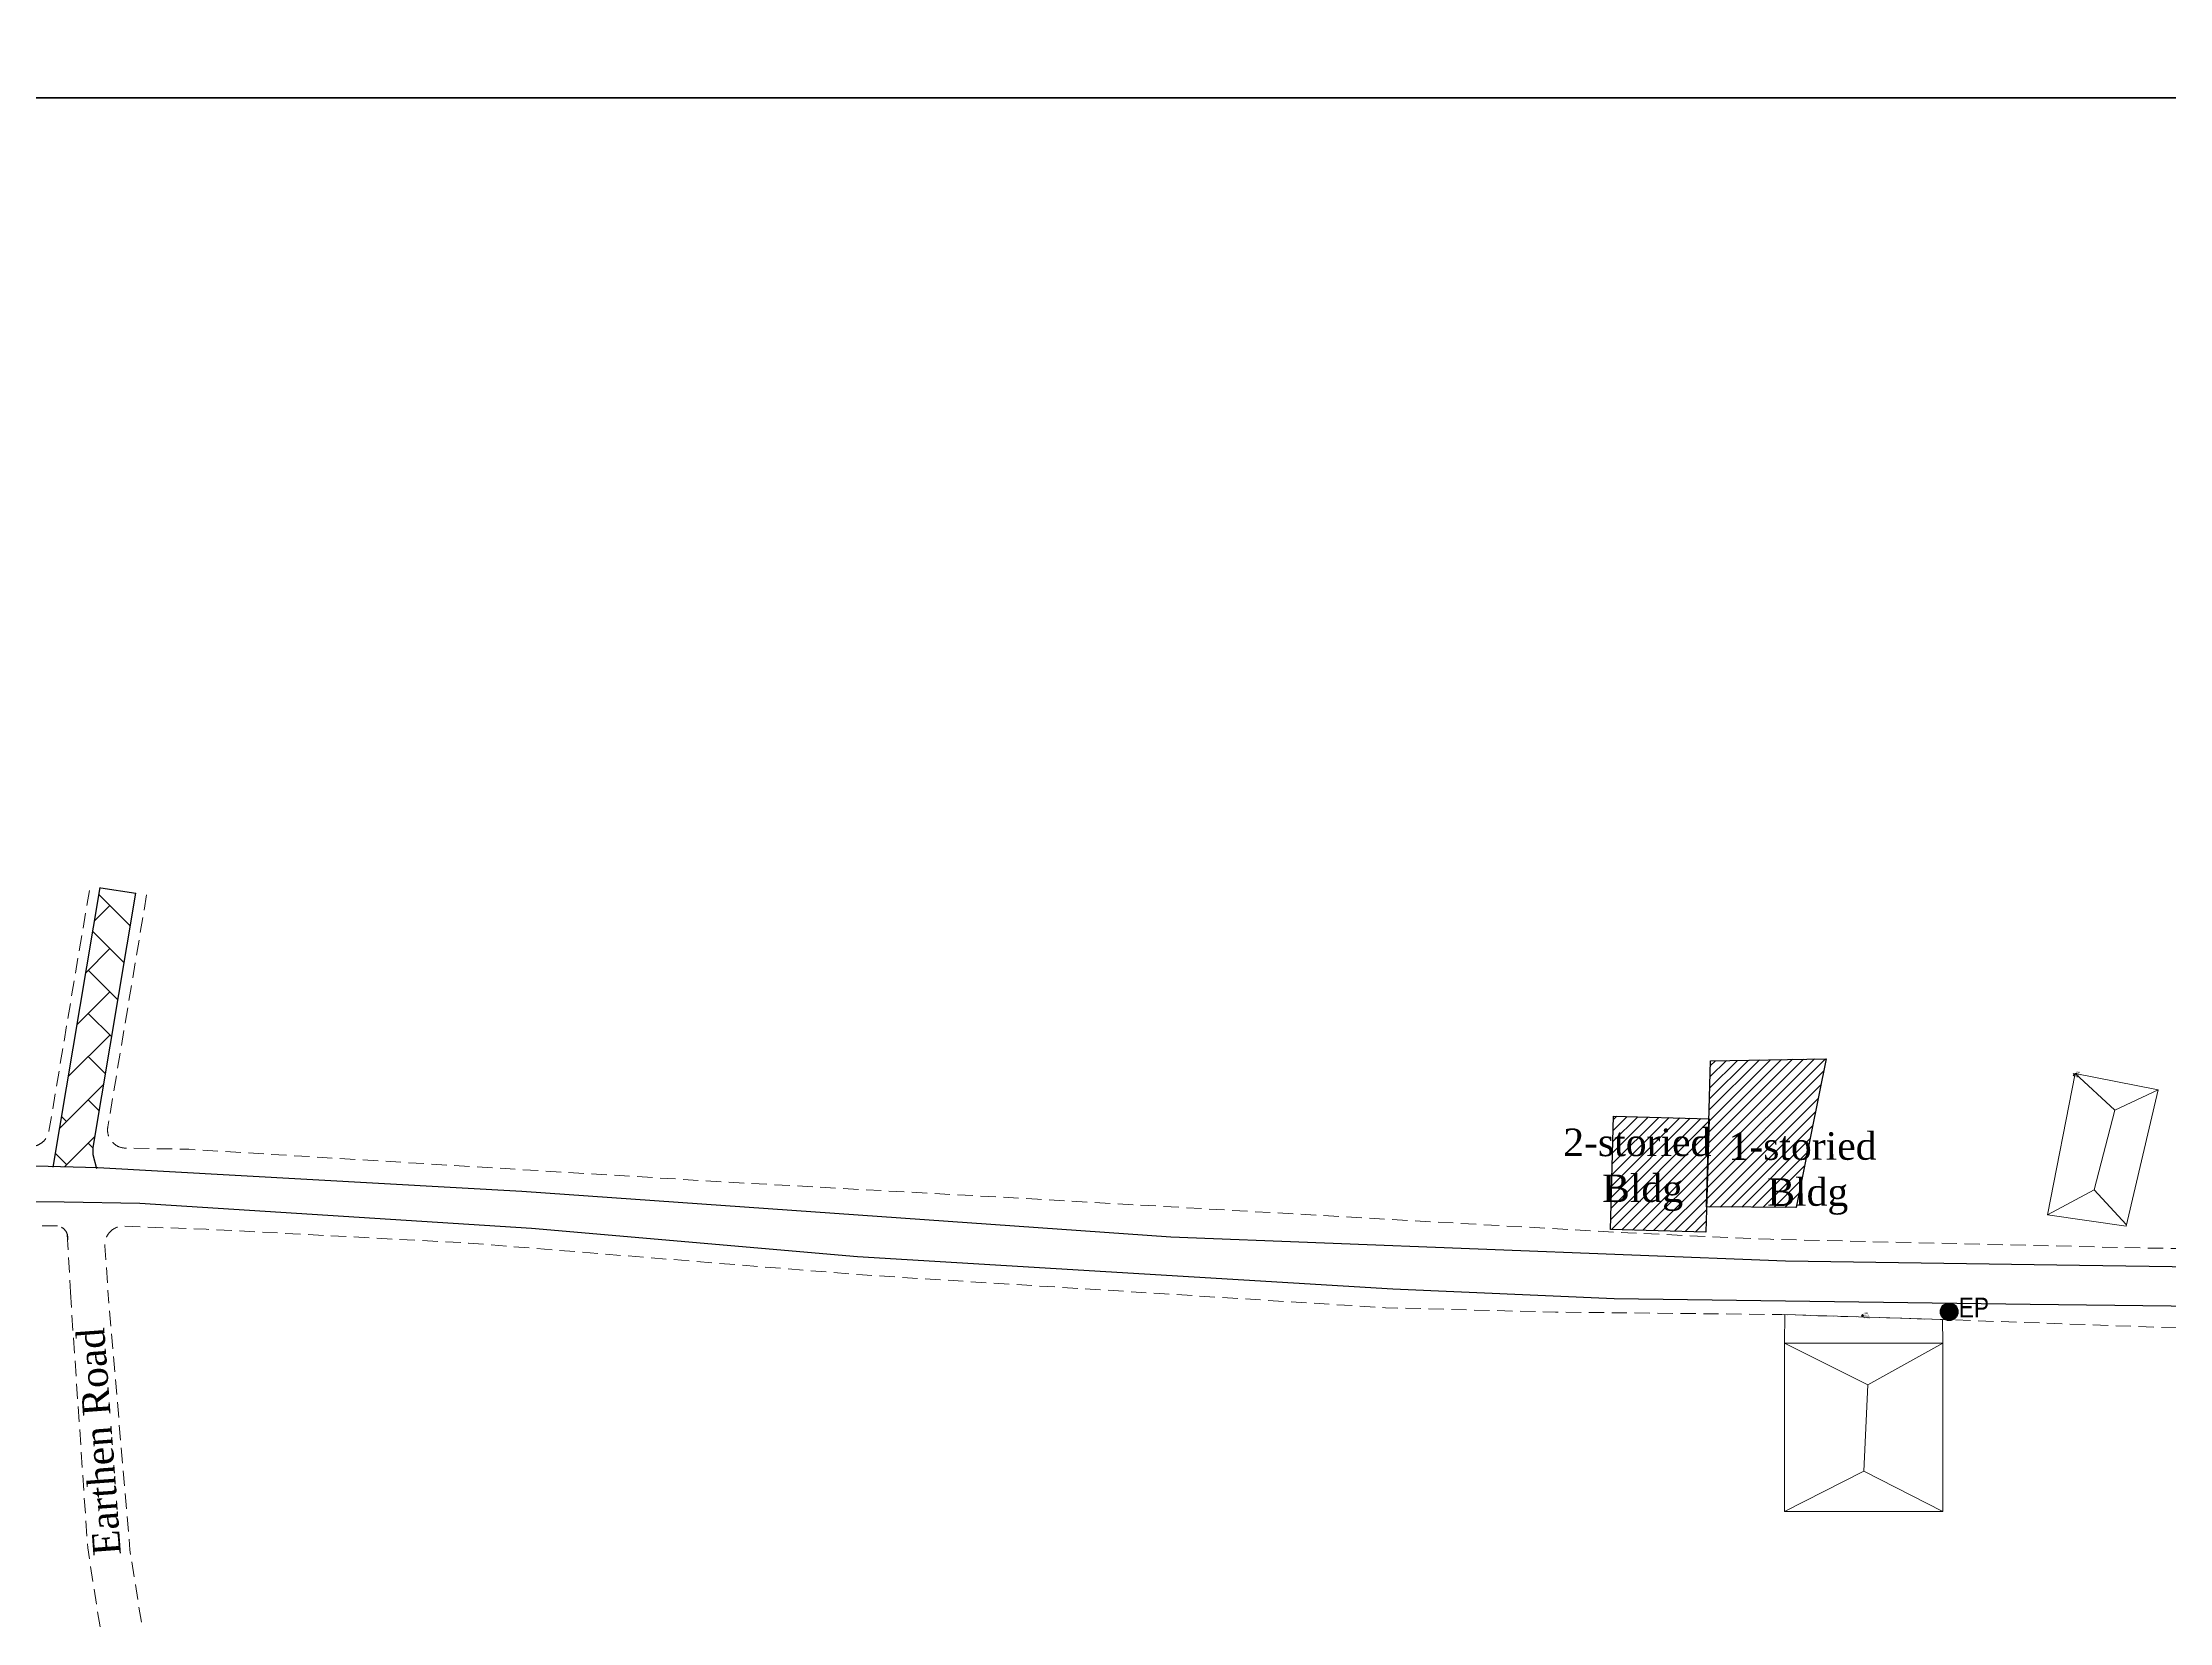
# Model space of a CAD drawing. Header units: inches. Extents: x -1373420 to 1275728, y -1279082 to 1370051.
# Drawn here: x -8062 to -1101, y 43281 to 48452 of the extents above; entities that cross this region are included whole.
import ezdxf

# ---------------------------------------------------------------- set-up
doc = ezdxf.new("R2010")
doc.units = ezdxf.units.IN
doc.header["$LTSCALE"] = 100
doc.header["$MEASUREMENT"] = 0
doc.linetypes.add('DASHDOTX2', pattern=[2, 1, -0.5, 0, -0.5])
doc.linetypes.add('DASHED', pattern=[0.75, 0.5, -0.25])
for name, color, linetype, lineweight in [('Boundary', 1, 'Continuous', 35), ('Box', 22, 'Continuous', 5), ('Building', 250, 'Continuous', 60), ('Hatch', 213, 'Continuous', 13), ('HBB Road', 24, 'Continuous', 20), ('Katcha Road', 202, 'DASHED', 20), ('Power Pole', 216, 'DASHDOTX2', 30), ('pp', 5, 'DASHDOTX2', 30), ('Pucca Road', 202, 'Continuous', 40), ('Tinshed', 92, 'Continuous', 20)]:
    doc.layers.add(name, color=color, linetype=linetype, lineweight=lineweight)
for name, color, linetype in [('Electric pole', 1, 'Continuous'), ('Layout_Text', 7, 'Continuous'), ('rest circle', 76, 'Continuous'), ('spot level', 7, 'Continuous'), ('V-CTRL-HCPT', 150, 'Continuous'), ('V-NODE', 12, 'Continuous'), ('V-NODE-TEXT', 11, 'Continuous')]:
    doc.layers.add(name, color=color, linetype=linetype)
doc.styles.add('bidcon', font='ARIALN.TTF')
doc.styles.get("Standard").update_dxf_attribs({"font": 'arial.ttf'})
doc.styles.add('TR', font='times.ttf')
doc.dimstyles.get("Standard").update_dxf_attribs({"dimtxt": 12, "dimasz": 0.18, "dimexe": 0.18, "dimexo": 0.0625, "dimgap": 0.09, "dimtad": 0, "dimtih": 1, "dimtoh": 1, "dimdec": 1, "dimzin": 0, "dimdsep": 46, "dimlunit": 4, "dimtxsty": 'Standard', "dimcen": 0.09, "dimadec": 0, "dimazin": 0, "dimtfac": 1, "dimtdec": 1, "dimtofl": 0, "dimtmove": 0, "dimatfit": 3, "dimfxl": 1, "dimtolj": 1, "dimtzin": 0, "dimarcsym": 0})

# ---------------------------------------------------------------- blocks, each defined once
blk = doc.blocks.new('STA')
blk.add_lwpolyline([(0, 1), (-0.9, -0.5), (0.9, -0.5)], close=True)
blk.add_circle((0, 0), 0.118)
blk = doc.blocks.new('*U151', base_point=(239275.432, 2752692.342, 96.3123))
at = {"layer": 'V-CTRL-HCPT', "xscale": 4, "yscale": 4, "zscale": 4}
blk.add_blockref('STA', (239275.432, 2752692.342, 96.3123), dxfattribs=at)
at = {"layer": 'V-NODE-TEXT', "linetype": 'ByBlock', "char_height": 6}
for s, insert, attachment_point in [('STA36', (239280.3961, 2752686.342), 1), ('96.31', (239280.3961, 2752692.342), 4), ('1223', (239280.3961, 2752698.342), 7)]:
    blk.add_mtext(s, dxfattribs=dict(at, insert=insert, attachment_point=attachment_point))
blk = doc.blocks.new('*U152', base_point=(239293, 2752712.4, 93.7))
at = {"layer": 'V-NODE', "lineweight": -2}
for p, q in [((239288.8, 2752708.1, 93.7), (239297.3, 2752716.6, 93.7)), ((239288.8, 2752716.6, 93.7), (239297.3, 2752708.1, 93.7))]:
    blk.add_line(p, q, dxfattribs=at)
at = {"layer": 'V-NODE-TEXT', "linetype": 'ByBlock', "char_height": 6}
for s, insert, attachment_point in [('SP', (239298.8, 2752706.4), 1), ('93.73', (239298.8, 2752712.4), 4), ('1244', (239298.8, 2752718.4), 7)]:
    blk.add_mtext(s, dxfattribs=dict(at, insert=insert, attachment_point=attachment_point))
blk = doc.blocks.new('PP')
at = {"layer": 'pp'}
h = blk.add_hatch(color=1, dxfattribs=at)
h.dxf.hatch_style = 1
h.set_gradient(color1=(255, 0, 0), tint=1, name='SPHERICAL')
edge = h.paths.add_edge_path()
edge.add_arc((0, 0), 1.06, 0, 360)
at = {"layer": 'Power Pole', "linetype": 'Continuous', "lineweight": 30}
blk.add_circle((0, 0), 1.06, dxfattribs=at)
blk = doc.blocks.new('A$C225d3f41')
at = {"layer": 'Hatch'}
h = blk.add_hatch(dxfattribs=at)
h.set_pattern_fill('ANSI31', color=256, scale=200, style=0)
h.set_pattern_definition([(45, (-258369.361, 31980.834), (-17.6776695, 17.6776695), [])])
h.paths.add_polyline_path([(15407.9, 46394.7), (15407.9, 45976.4), (15725.8, 45976.4), (15725.8, 46394.7)])
h.paths.add_polyline_path([(6446, 46706.2), (6133.5, 46714.8), (6123.3, 46343.9), (6435.8, 46335.2)])
h.paths.add_polyline_path([(6731.2, 46416), (6829.2, 46902.6), (6451.2, 46895.7), (6438, 46417.3)])
h.paths.add_polyline_path([(15341.9, 46024.2), (15861.1, 46024.7), (15860.8, 46370.2), (15341.5, 46369.7)], flags=9)
h.paths.add_polyline_path([(5950.3, 46380.1), (6469.5, 46380.6), (6469.2, 46726.1), (5950, 46725.6)], flags=9)
h.paths.add_polyline_path([(6484.6, 46367.9), (7003.8, 46368.4), (7003.5, 46713.8), (6484.3, 46713.4)], flags=9)
at = {"layer": 'HBB Road', "lineweight": 9, "ltscale": 180}
h = blk.add_hatch(dxfattribs=at)
h.set_pattern_fill('AR-HBONE', color=233, scale=25, style=0)
h.set_pattern_definition([(45, (-258369.36, 31980.83), (1e-14, 141.421356), [300, -100]), (135, (-258298.65, 32051.54), (1e-14, 141.421356), [300, -100])])
h.paths.add_polyline_path([(1296.9, 47444.6), (1180, 47462.5), (1026.7, 46549.8), (1168.8, 46545.9), (1157.4, 46587.9), (1157.6, 46612.4)])
at = {"layer": 'Box', "color": 0, "linetype": 'ByBlock', "lineweight": 35, "elevation": 160}
blk.add_lwpolyline([(0, 367.9), (35803.2, 367.9), (35803.2, 50047.2), (0, 50047.2)], close=True, dxfattribs=at)
at = {"layer": 'Building', "lineweight": 30}
for points in [[(6451.2, 46895.7), (6829.2, 46902.6), (6731.2, 46416), (6438, 46417.3)], [(6133.5, 46714.8), (6446, 46706.2), (6435.8, 46335.2), (6123.3, 46343.9)]]:
    blk.add_lwpolyline(points, close=True, dxfattribs=at)
at = {"layer": 'HBB Road', "lineweight": 25, "ltscale": 180}
for p, q in [((1026.4, 46547.9), (1180, 47462.5)), ((1157.6, 46612.4), (1296.9, 47444.6)), ((1183, 47462), (1296.9, 47444.6)), ((1157.4, 46587.9), (1157.6, 46612.4)), ((1169.8, 46542.5), (1157.4, 46587.9))]:
    blk.add_line(p, q, dxfattribs=at)
at = {"layer": 'Katcha Road', "color": 190}
blk.add_line((1072.8, 46327.2, -47.5), (1083, 46138.2), dxfattribs=at)
at = {"layer": 'Katcha Road', "color": 190, "flags": 128}
for points in [[(586.7, 46622.4), (952.4, 46615.6, 0.371479), (1012.7, 46665.7), (1147.5, 47468)], [(1332.4, 47438.6), (1205.4, 46679.8, 0.458099), (1263.4, 46609.9), (1470.6, 46606.1), (3220, 46499.4), (4248.2, 46442.8), (5125, 46392.5), (6180, 46332.5), (6646.9, 46311.5), (7879.8, 46282.8), (8960.6, 46268.8), (10883.1, 46195.9)], [(27507, 45067), (27453.3, 45097.9), (27017.4, 45140.7), (26229, 45169.4), (25863.2, 45222.6), (25311.5, 45325.3), (24929, 45373.4), (23249.5, 45460.7), (22496.7, 45493), (22213.9, 45517.5), (19428.8, 45538.1), (17873.4, 45587.1), (17036.6, 45620.7), (16769.3, 45631.5), (16186, 45675.3), (14710.5, 45701), (10476, 45920.9), (9994.3, 45978.9), (9154.5, 45986.9), (8799.8, 45992), (8799.8, 45992), (7232.5, 46048.2), (6684.7, 46065.2), (5943.4, 46073.2), (5386.9, 46087.5), (4648.9, 46133.9), (3675.4, 46195), (2386.1, 46299.3), (1527.5, 46344.6), (1257.9, 46354.2, 0.444557), (1195.9, 46290.2), (1205.7, 46144.3)]]:
    blk.add_lwpolyline(points, format="xyb", dxfattribs=at)
for points in [[(1040.6, 46355.5), (571.3, 46352.1)], [(1083, 46138.2), (1139.5, 45302), (1221, 44778.9), (1267.4, 44515.2), (1350.9, 43674)], [(1505.5, 43721.8), (1432.8, 44313.3), (1325.3, 44994.2), (1277.7, 45295.6), (1205.7, 46144.3)]]:
    blk.add_lwpolyline(points, dxfattribs=at)
at = {"layer": 'Katcha Road', "color": 190}
blk.add_arc((1034.4, 46316), 40, 349.89239, 99.85273, dxfattribs=at)
at = {"layer": 'Pucca Road', "color": 202, "lineweight": 25, "flags": 128}
for points in [[(22943.6, 45741.4), (22913.2, 45745.8), (22213.8, 45771.5), (20120.8, 45756.2), (18109.8, 45788.6), (16797.2, 45831.4), (16671.4, 45833), (14809.7, 45913.9), (12914.5, 46066.3), (10120.4, 46189.7), (9099.1, 46205.6), (7658.6, 46225.4), (6696, 46240), (4684.9, 46318.4), (2560.7, 46468.1), (1173.1, 46545.8), (563.1, 46562.3)], [(566.9, 46437.9), (1062.2, 46434.4), (1310.7, 46429.4), (2592.3, 46348.4), (3659.1, 46254.9), (5410.8, 46149.5), (6135.8, 46118.1), (7496.9, 46099.6), (9064.5, 46080.6), (11655.4, 46008), (12898.9, 45938.2), (14798.9, 45791), (16774.4, 45712.7), (16799.7, 45713.2), (18613.3, 45654.7), (20407, 45650.6), (22926, 45635.2)]]:
    blk.add_lwpolyline(points, dxfattribs=at)
at = {"layer": 'Tinshed'}
for points in [[(7916.2, 46800.5), (7644, 46853.8), (7554.1, 46391.5), (7811.3, 46355)], [(6694.2, 46064.9), (7210.3, 46048.9), (7210.8, 45971.6), (6692.8, 45971.6)], [(6692.8, 45971.6), (7210.8, 45971.6), (7210.8, 45420.2), (6692.8, 45420.2)]]:
    blk.add_lwpolyline(points, close=True, dxfattribs=at)
for points in [[(7773.6, 46734.1), (7644, 46853.8)], [(7554.1, 46391.5), (7706.1, 46473.4), (7773.6, 46734.1), (7916.2, 46800.5)], [(7706.1, 46473.4), (7811.3, 46359.7)], [(6692.8, 45420.2), (6953, 45552.5), (6965.8, 45835), (6692.8, 45971.6)], [(6965.8, 45835), (7210.8, 45971.6)], [(6953, 45552.5), (7210.8, 45420.2)]]:
    blk.add_lwpolyline(points, dxfattribs=at)
at = {"layer": 'spot level', "linetype": 'ByBlock', "xscale": 27, "yscale": 27, "zscale": 27}
blk.add_blockref('PP', (7231.8, 46074.3, 85.6), dxfattribs=at)
at = {"layer": 'Tinshed', "xscale": 0.7874015748031497, "yscale": 0.7874015748031497, "zscale": 0.7874015748031497}
blk.add_blockref('*U152', (7640.7, 46850.5), dxfattribs=at)
at = {"layer": 'V-CTRL-HCPT', "lineweight": 5, "xscale": 0.7874015748031497, "yscale": 0.7874015748031497, "zscale": 0.7874015748031497}
blk.add_blockref('*U151', (6948.1, 46062.8), dxfattribs=at)
at = {"layer": 'Electric pole', "style": 'bidcon'}
blk.add_text('EP', height=64.78, dxfattribs=at).set_placement((7263.3, 46055.9, -1373.1))
at = {"layer": 'Layout_Text', "color": 6, "char_height": 90.263, "attachment_point": 5, "rotation": 0.05349, "style": 'TR'}
for s, insert in [('\\A1;2-storied\\P Bldg', (6211.2, 46538.9)), ('\\A1;1-storied\\P Bldg', (6751.9, 46526.7))]:
    blk.add_mtext(s, dxfattribs=dict(at, insert=insert))
at = {"layer": 'Layout_Text', "color": 7, "insert": (1176.6, 45648.7), "char_height": 90.263, "attachment_point": 5, "rotation": 94.25047, "style": 'TR'}
blk.add_mtext('\\A1;Earthen Road', dxfattribs=at)
blk = doc.blocks.new('*D325')
at = {"layer": 'Defpoints', "color": 0, "transparency": 16777216}
for p in [(35266.1, 115654), (35388.3, 115522.9), (-40749, 44776.5)]:
    blk.add_point(p, dxfattribs=at)
at = {"layer": 'rest circle', "color": 0, "lineweight": -2, "transparency": 16777216}
for p, q in [((35266.1, 115653.9), (35388.4, 115522.8)), ((35388.2, 115522.8), (-2612.6, 80090.4)), ((-40626.6, 44645.5), (-2625.9, 80077.9)), ((-40748.9, 44776.4), (-40626.6, 44645.3))]:
    blk.add_line(p, q, dxfattribs=at)
at = {"layer": 'rest circle', "color": 0, "transparency": 16777216}
for points in [[(35388.1, 115522.8), (35388.2, 115522.8), (35388.3, 115522.9)], [(-40626.7, 44645.5), (-40626.6, 44645.5), (-40626.8, 44645.4)]]:
    blk.add_solid(points, dxfattribs=at)
at = {"layer": 'rest circle', "color": 0, "transparency": 16777216, "insert": (-2619.2, 80084.2), "char_height": 12, "attachment_point": 5}
blk.add_mtext("\\A1;8661'", dxfattribs=at)

msp = doc.modelspace()

# ---------------------------------------------------------------- block references
at = {"layer": 'Boundary'}
msp.add_blockref('A$C225d3f41', (-9053.4, -1776.34), dxfattribs=at)

# ---------------------------------------------------------------- dimensions: what is measured, and where the dimension line sits
at = {"layer": 'rest circle'}
dim = msp.add_aligned_dim(p1=(-40748.97, 44776.46), p2=(35266.09, 115653.97), distance=-179.19, dimstyle='Standard', override={"dimfxl": 0.18}, dxfattribs=at)
dim.commit()
dim.dimension.update_dxf_attribs({"geometry": '*D325', "text_midpoint": (-2619.24, 80084.15)})

doc.saveas('drawing.dxf')
